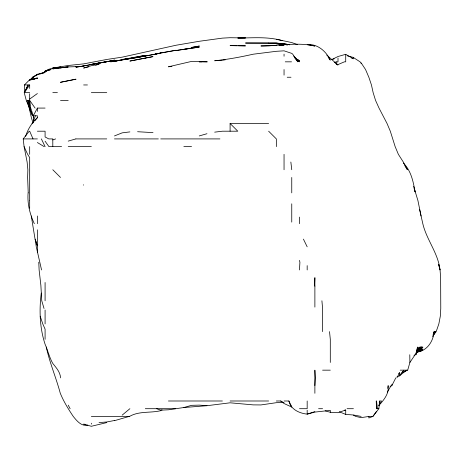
<?xml version="1.0" encoding="UTF-8"?>
<svg xmlns="http://www.w3.org/2000/svg" width="464" height="464" viewBox="0 0 464 464"><rect width="100%" height="100%" fill="white"/><g stroke="black" fill="none" stroke-linecap="round" stroke-linejoin="round"><path stroke-width="0.7" d="M28.107 192.867C27.219 203.557 29.829 214.066 34.33 223.7M391.918 384.221L391.871 385.578L390.114 386.657M299.466 269.949L299.912 262.241L299.466 260.368M314.882 385.578L315.329 377.87L314.882 370.162L314.882 393.286M41.267 293.074C39.127 310.091 39.666 327.897 45.089 344.253C47.844 350.581 49.375 357.437 52.803 363.48C56.144 367.685 60.413 372.186 60.506 377.87M353.423 415.135L355.697 416.411L361.131 417.635L368.839 416.457L368.839 417.994L372.911 416.411L378.844 408.703L379.743 400.995L381.565 400.995L378.862 405.142M387.626 388.38L388.165 385.578C389.232 393.803 383.798 400.061 378.688 405.687M415.93 354.044L417.571 347.037L416.069 354.745L415.089 354.745L413.987 355.592M409.782 354.745L409.898 362.454L407.694 370.162L400.223 370.162M433.103 334.828L434.06 331.621C433.538 340.634 427.443 350.581 417.89 351.782M32.892 122.85L35.38 115.785M25.624 136.341C27.805 129.195 31.952 122.757 37.381 117.647L37.381 115.785L33.309 115.785L30.705 108.077L29.679 100.369L35.078 108.077M432.721 336.76L434.629 331.621L433.678 333.396M379.21 402.276L379.743 400.995M25.578 90.735L28.06 84.953L24.238 92.661L26.268 100.369L29.458 108.077M416.051 354.102L419.23 347.037L417.316 350.593M391.964 385.427L395.792 377.87M33.605 122.096L33.309 115.785L37.381 108.077L45.089 108.077M396.848 377.87L399.672 372.737L399.672 375.852L397.051 376.658M387.359 392.097L391.094 385.578M31.5 79.008L32.59 77.244L37.381 74.687L32.59 77.244M31.546 79.008L32.671 77.244L31.39 78.851M433.26 335.176L435.615 331.621L433.26 335.089M409.898 362.454L415.089 354.745M415.918 353.556L420.483 347.037L422.797 347.037M24.749 92.661L24.459 84.953L29.679 84.953L24.238 92.661L29.679 92.661M376.548 411.307L372.911 416.411L368.897 416.411M399.672 375.852L403.918 370.162L399.672 375.544L406.719 370.162M433.127 335.663L436.177 331.621L438.845 323.913L440.313 316.199L440.771 308.49L440.632 277.658L440.063 269.949L438.718 264.515L440.005 269.949C438.254 253.269 426.561 239.824 422.814 223.7L419.659 209.687M28.223 192.867L27.625 177.451L27.863 169.743L27.121 162.035L24.093 146.618L23.2 138.91L29.203 131.202M416.336 352.362L417.577 350.767M418.406 349.699L420.483 347.037M34.812 120.837L37.381 117.647M43.715 72.767L45.089 71.085M416.492 352.478L421.637 347.037L417.606 350.842M24.459 84.953L29.679 79.721L33.657 77.244M122.177 415.135L129.885 408.703M398.582 373.59L399.672 372.737M29.679 99.064L37.381 93.537M33.048 77.244L37.381 74.234L45.089 72.488L39.95 74.002M45.675 71.114L48.001 69.536L52.803 68.051L68.22 65.505L83.636 63.881L106.761 59.467L122.177 57.153L176.134 45.228L199.259 41.284L222.384 38.123L230.092 37.717L245.508 37.938L237.8 38.042C252.538 37.996 267.774 36.441 282.124 40.6M416.272 352.565L422.797 349.061L416.37 352.402M403.529 372.174L407.38 370.162M114.463 420.691L129.885 416.214C139.473 410.901 150.498 413.169 160.718 410.686M45.721 71.102L49.52 69.536L45.721 71.224L51.086 69.536L45.089 71.067L45.089 71.978L38.025 74.524M114.463 135.935L122.177 132.855L129.885 131.904M335.542 62.321L338.007 61.828L338.007 58.041M34.174 79.1L37.381 77.929L30.317 79.953M52.803 139.931L55.645 138.91M416.37 352.605L422.797 350.308L417.658 351.747M361.131 416.411L353.423 414.996L345.715 414.404L345.715 410.008L338.007 412.693L330.298 412.31L325.16 410.814M334.15 58.847L331.586 59.682L338.007 56.515L345.715 54.305L353.423 58.8L351.497 57.948M314.882 411.614L307.174 414.137C299.326 413.262 290.737 409.486 288.881 400.995L284.049 400.995M68.22 141.12L75.812 138.91M199.259 135.929L206.967 133.719M156.675 408.703L160.718 410.164L168.426 409.799L183.843 407.525L191.551 405.333L199.259 405.118L206.967 405.704L230.092 402.804L253.216 404.881L260.925 404.939L276.341 402.688L284.049 402.52M106.761 422.588L91.344 426.283L83.636 424.148L85.736 424.386M95.543 65.18L99.047 64.287L91.344 65.708L83.636 68.046L88.537 66.909M30.375 79.959L37.381 78.236L29.679 79.721L29.679 80.591M108.257 61.515L114.463 60.105L108.158 61.515M334.231 62.42L336.852 61.828M106.877 61.828L106.761 61.851C96.361 62.994 86.304 65.987 75.922 67.106C86.159 65.992 96.083 63.133 106.302 61.828L91.344 64.397L104.655 62.182M124.277 59.647L129.885 58.435L110.693 61.828L137.588 57.455L160.718 53.053C145.418 56.457 129.85 58.325 114.463 61.219L117.972 60.709M108.158 61.538L109.562 61.242M110.96 60.952L114.463 60.216L99.047 63.075M114.463 420.5L106.761 421.973L99.047 422.594M160.718 410.164L162.116 409.898M130.581 58.249L145.302 55.344L122.177 59.514L129.885 58.377M191.551 48.047L176.134 50.518L199.259 47.108L183.843 49.352M344.311 410.234L345.715 410.008M137.588 57.455L122.177 59.676M214.675 132.153L222.384 131.202L237.8 131.202L230.092 123.494L230.092 131.202M223.085 60.088L225.185 59.844M183.843 407.525L206.967 405.704M60.506 67.796L68.22 66.915L75.922 66.642M171.929 66.416L168.426 66.793L191.551 61.416L207.275 61.828L199.259 61.828L201.678 61.828M222.384 60.175L214.675 60.755C227.633 59.467 240.52 57.049 253.216 54.201L276.341 51.301L284.049 50.831L291.757 53.377L292.668 54.12L297.853 61.828L294.367 57.426M276.341 45.495L260.925 45.959C278.876 46.174 297.192 41.864 314.882 46.04L307.174 44.596C317.55 43.674 326.105 51.284 330.298 60.134L328.199 57.403M280.546 45.234L284.049 45.02L279.142 45.252M268.633 45.733L276.341 45.275M87.841 425.117C81.38 426.642 76.833 420.848 73.237 416.411C68.423 409.202 63.835 401.807 60.506 393.779L60.285 393.286C56.127 377.696 49.671 362.831 46.284 347.037M268.633 43.477L276.341 43.401L287.552 44.788L284.049 44.173L286.851 44.718M285.267 61.828L291.537 61.828M287.222 77.244L290.992 77.244M83.636 84.953L87.441 84.953M52.803 92.661L57.414 92.661M91.344 92.661L106.761 92.661M27.185 100.369L29.162 100.369M60.506 100.369L68.22 100.369M31.993 123.494L32.666 123.494M230.092 123.494L268.633 123.494M37.381 131.202L45.089 131.202L45.089 136.961L48.778 138.91L52.803 138.91L52.803 146.618M23.2 138.91L37.381 138.91M75.922 138.91L106.761 138.91M114.463 138.91L158.346 138.91M160.718 138.91L219.919 138.91M61.59 146.618L48.946 146.618L45.089 141.207M68.22 146.618L91.344 146.618M183.843 146.618L191.551 146.618M322.59 370.162L330.298 370.162M168.426 400.995L222.384 400.995M230.092 400.995L268.633 400.995M276.341 400.995L280.668 400.995L282.356 401.754M145.302 408.703L175.67 408.703M299.466 408.703L307.174 408.703L307.174 400.995M318.577 408.703L322.59 408.703M347.06 408.703L353.423 408.703M376.217 400.995L376.548 408.703L378.844 408.703M91.344 416.411L129.421 416.411M237.098 45.704L230.092 45.623L245.508 45.861L238.502 45.721M137.588 131.718L153.01 132.629M376.548 408.604L377.441 408.703L376.548 400.995L376.548 408.703M276.341 43.401L284.049 44.341L276.341 43.39M285.447 44.573L286.851 44.811M289.652 44.735L284.049 43.773L289.652 44.817M287.552 44.811L276.341 43.784L284.049 44.109L287.552 44.759M276.341 39.283L291.757 42.56L297.54 44.654M347.118 55.761L353.423 57.432M339.288 411.783L345.715 414.404M335.617 63.481L338.007 64.577L344.381 61.828L345.715 61.828L345.715 54.305M291.757 407.079L284.049 403.506L280.668 400.995M296.896 59.386L299.466 60.656L296.502 58.945M336.214 64.078L338.007 65.041L326.708 55.083M37.381 142.523L44.144 146.618M353.423 57.536L360.047 61.828L361.131 63.382M30.705 108.077L29.679 107.41L29.679 93.711M298.364 61.028L299.466 61.828L293.683 56.045M268.633 131.202L276.341 138.91L276.341 146.618M52.803 169.743L60.506 177.451M403.378 163.108C411.081 170.642 413.302 181.72 415.089 191.928L414.149 188.546M361.131 62.855L365.557 69.536L368.851 77.244L371.438 84.953L373.155 92.661L375.544 100.369L379.018 108.077L387.04 123.494L390.305 131.202L395.154 146.618L398.367 154.326L403.309 162.035L407.38 169.714L404.747 165.578M68.22 405.147L70.122 408.703M288.881 400.995L291.757 406.847M303.421 239.117L307.174 246.825M41.377 138.91L45.089 146.618M24.093 146.618L27.637 154.326L29.679 157.534L29.679 200.576M29.679 131.202L33.031 138.91M314.882 286.195L314.534 285.366L314.882 277.658L314.882 307.104M29.679 108.57L32.509 115.785L29.679 108.24M28.681 105.508L29.383 107.433M413.627 186.383L417.925 200.576L421.057 215.992M40.2 316.199L42.775 323.913L45.089 329.133L45.089 339.329M33.13 122.85C30.177 115.809 29.992 108.048 27.005 101.013M44.034 308.49L41.76 300.782L40.873 285.366L39.121 269.949L38.773 262.241M29.493 105.514L28.026 100.369L29.679 107.085M41.563 269.949L36.285 246.825L35.171 239.117L37.381 245.781L35.044 239.117L31.285 215.992M33.176 115.785L33.733 117.891M33.309 115.785L33.652 117.189M290.858 162.035L291.757 169.743M329.527 331.621L330.298 339.329L330.298 362.454M321.912 300.782L322.59 308.49L322.59 331.621M330.298 412.31L330.298 410.373L314.882 412.09L307.174 414.137L307.174 410.222M307.174 265.628L307.174 269.949M299.466 217.1L299.466 223.7M291.757 177.451L291.757 192.867M291.757 203.824L291.757 222.099M284.049 54.12L284.049 56.219M284.049 69.536L284.049 75.116M284.049 154.326L284.049 169.743M91.344 423.22L91.344 424.119M83.636 184.747L83.636 185.159M45.089 282.495L45.089 300.782M45.089 310.033L45.089 323.913M37.381 108.077L37.381 111.383M37.381 215.992L37.381 223.7M37.381 229.813L37.381 252.172M29.679 84.953L29.679 88.444M29.679 146.618L29.679 154.326M29.679 200.796L29.679 208.284M422.797 347.362L416.191 352.379L422.797 347.362M75.922 79.193L60.506 82.29L75.922 79.193M160.718 52.954L155.231 54.12L176.134 50.245L160.718 52.902M199.259 46.058L191.551 47.461L199.259 46.058M145.302 58.075L129.885 61.068L153.01 56.625L145.302 58.075M145.302 56.016L137.588 57.2L145.302 56.069M60.506 67.083L52.803 68.109L60.506 67.083M60.506 67.843L52.803 68.869L68.22 66.915L60.506 67.843M83.636 66.12L75.922 66.839L83.636 66.132M268.633 43.042L245.508 43.036L276.341 43.152L284.049 44.068L276.341 42.949L268.633 43.042M29.679 109.893L29.296 108.077L29.679 109.893"/></g></svg>
